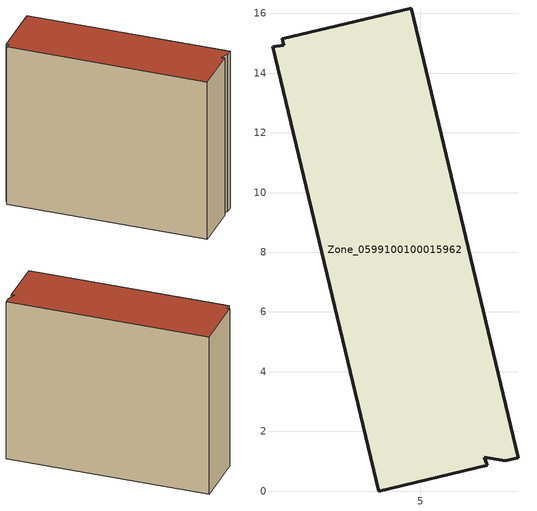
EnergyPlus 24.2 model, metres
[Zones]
Zone_0599100100015962
 floor ground (C_G): 0.36,15.15 4.68,16.18 8.28,1.12 7.84,1.02 7.14,1.12 7.23,0.87 3.6,0 0.04,14.89 0.41,14.93 z3.58
 wall outside (C_F): 8.28,1.12 4.68,16.18 0.36,15.15 0.41,14.93 0.04,14.89 3.6,0 7.23,0.87 7.14,1.12 7.84,1.02 8.28,1.12 z3.58:16.51
 roof outside (C_R): 4.68,16.18 0.36,15.15 0.41,14.93 0.04,14.89 3.6,0 7.23,0.87 7.14,1.12 7.84,1.02 8.28,1.12 z16.51
[BUILDING]
Pand.0599100100015962: North Axis=0; Terrain=City; Loads Convergence Tolerance Value=0.04; Temperature Convergence Tolerance Value=0.4; Solar Distribution=FullExterior; Maximum Number of Warmup Days=25; Minimum Number of Warmup Days=1
[Site:Location]
Rotterdam.The.Hague.AP_ZH_NLD Design_Conditions: Latitude=51.96; Longitude=4.45; Time Zone=1; Elevation=-4.5
[SITE:GROUNDTEMPERATURE:BUILDINGSURFACE]
18, 18, 18, 18, 18, 18, 18, 18, 18, 18, 18, 18
[MATERIAL] Thermal Absorptance=0.9; Solar Absorptance=0.7; Visible Absorptance=0.7
Name | Roughness | Thickness | Conductivity | Density | Specific Heat
G.TI.2015-2018 | MediumSmooth | 0.15 | 0.0428571 | 540 | 1210
F.TI.2015-2018 | Rough | 0.3 | 0.0666667 | 1920 | 840
R.TI.2015-2018 | MediumRough | 0.2 | 0.0333333 | 1500 | 1000
[CONSTRUCTION]
C_G: G.TI.2015-2018
C_F: F.TI.2015-2018
C_R: R.TI.2015-2018
[ZONE]
Zone_0599100100015962: Type=1; Multiplier=1; Ceiling Height=Autocalculate; Volume=Autocalculate; Floor Area=autocalculate; Part of Total Floor Area=Yes
[ZONEINFILTRATION:DESIGNFLOWRATE]
Infil_Zone_0599100100015962: Zone or ZoneList or Space or SpaceList=Zone_0599100100015962; Schedule=AlwaysOn; Design Flow Rate Calculation Method=Flow/Area; Flow Rate per Floor Area=0.0015; Constant Term Coefficient=1; Temperature Term Coefficient=0; Velocity Term Coefficient=0; Velocity Squared Term Coefficient=0
[HVACTEMPLATE:ZONE:IDEALLOADSAIRSYSTEM]
Zone_0599100100015962: Maximum Heating Supply Air Temperature=50; Minimum Cooling Supply Air Temperature=13; Maximum Heating Supply Air Humidity Ratio=0.0156; Minimum Cooling Supply Air Humidity Ratio=0.0077; Heating Limit=NoLimit; Cooling Limit=NoLimit; Dehumidification Control Type=ConstantSensibleHeatRatio; Cooling Sensible Heat Ratio=0.7; Dehumidification Setpoint=60; Humidification Control Type=None; Humidification Setpoint=30; Outdoor Air Method=None; Outdoor Air Flow Rate per Person=0.00944; Outdoor Air Flow Rate per Zone Floor Area=0; Outdoor Air Flow Rate per Zone=0; Demand Controlled Ventilation Type=None; Outdoor Air Economizer Type=NoEconomizer; Heat Recovery Type=None; Sensible Heat Recovery Effectiveness=0.7; Latent Heat Recovery Effectiveness=0.65
[ZONECONTROL:THERMOSTAT]
ThermostatControl_Zone_0599100100015962: Zone or ZoneList=Zone_0599100100015962; Control Type Schedule=DualSetpointControlType; Control 1=Thermostat_Zone_0599100100015962; Temperature Difference Between Cutout And Setpoint=0
[THERMOSTATSETPOINT:DUALSETPOINT]
Thermostat_Zone_0599100100015962: Heating Setpoint Temperature Schedule=HeatingSetpoint_Zone_0599100100015962; Cooling Setpoint Temperature Schedule=CoolingSetpoint_Zone_0599100100015962
[SCHEDULE:COMPACT]
HeatingSetpoint_Zone_0599100100015962: Through: 12/31, For: AllDays, Until: 24:00, 21
CoolingSetpoint_Zone_0599100100015962: Through: 12/31, For: AllDays, Until: 24:00, 24
DualSetpointControlType: Through: 12/31, For: AllDays, Until: 24:00, 4
AlwaysOn: Through: 12/31, For: AllDays, Until: 24:00, 1
